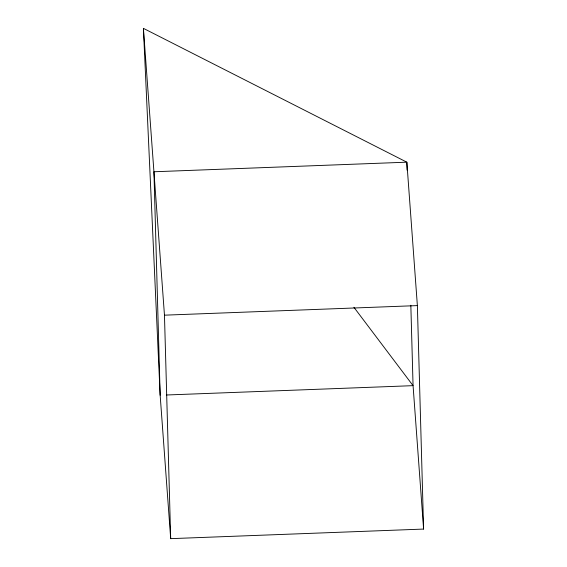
<?xml version="1.0" encoding="UTF-8"?>
<svg xmlns="http://www.w3.org/2000/svg" width="567" height="567" viewBox="0 0 567 567"><rect width="100%" height="100%" fill="white"/><g stroke="black" fill="none" stroke-linecap="round" stroke-linejoin="round"><path stroke-width="0.85" d="M143.401 28.35L164.465 315.174L417.376 305.599L423.599 529.068L170.688 538.65L160.156 395.234L143.401 28.35L406.844 162.183L417.376 305.599M166.344 395.001L413.067 385.659L423.599 529.068M353.914 307.279L413.067 385.659L410.834 305.28M407.063 170.135L406.844 162.183L153.933 171.766L160.156 395.234M164.465 315.174L170.688 538.65"/></g></svg>
